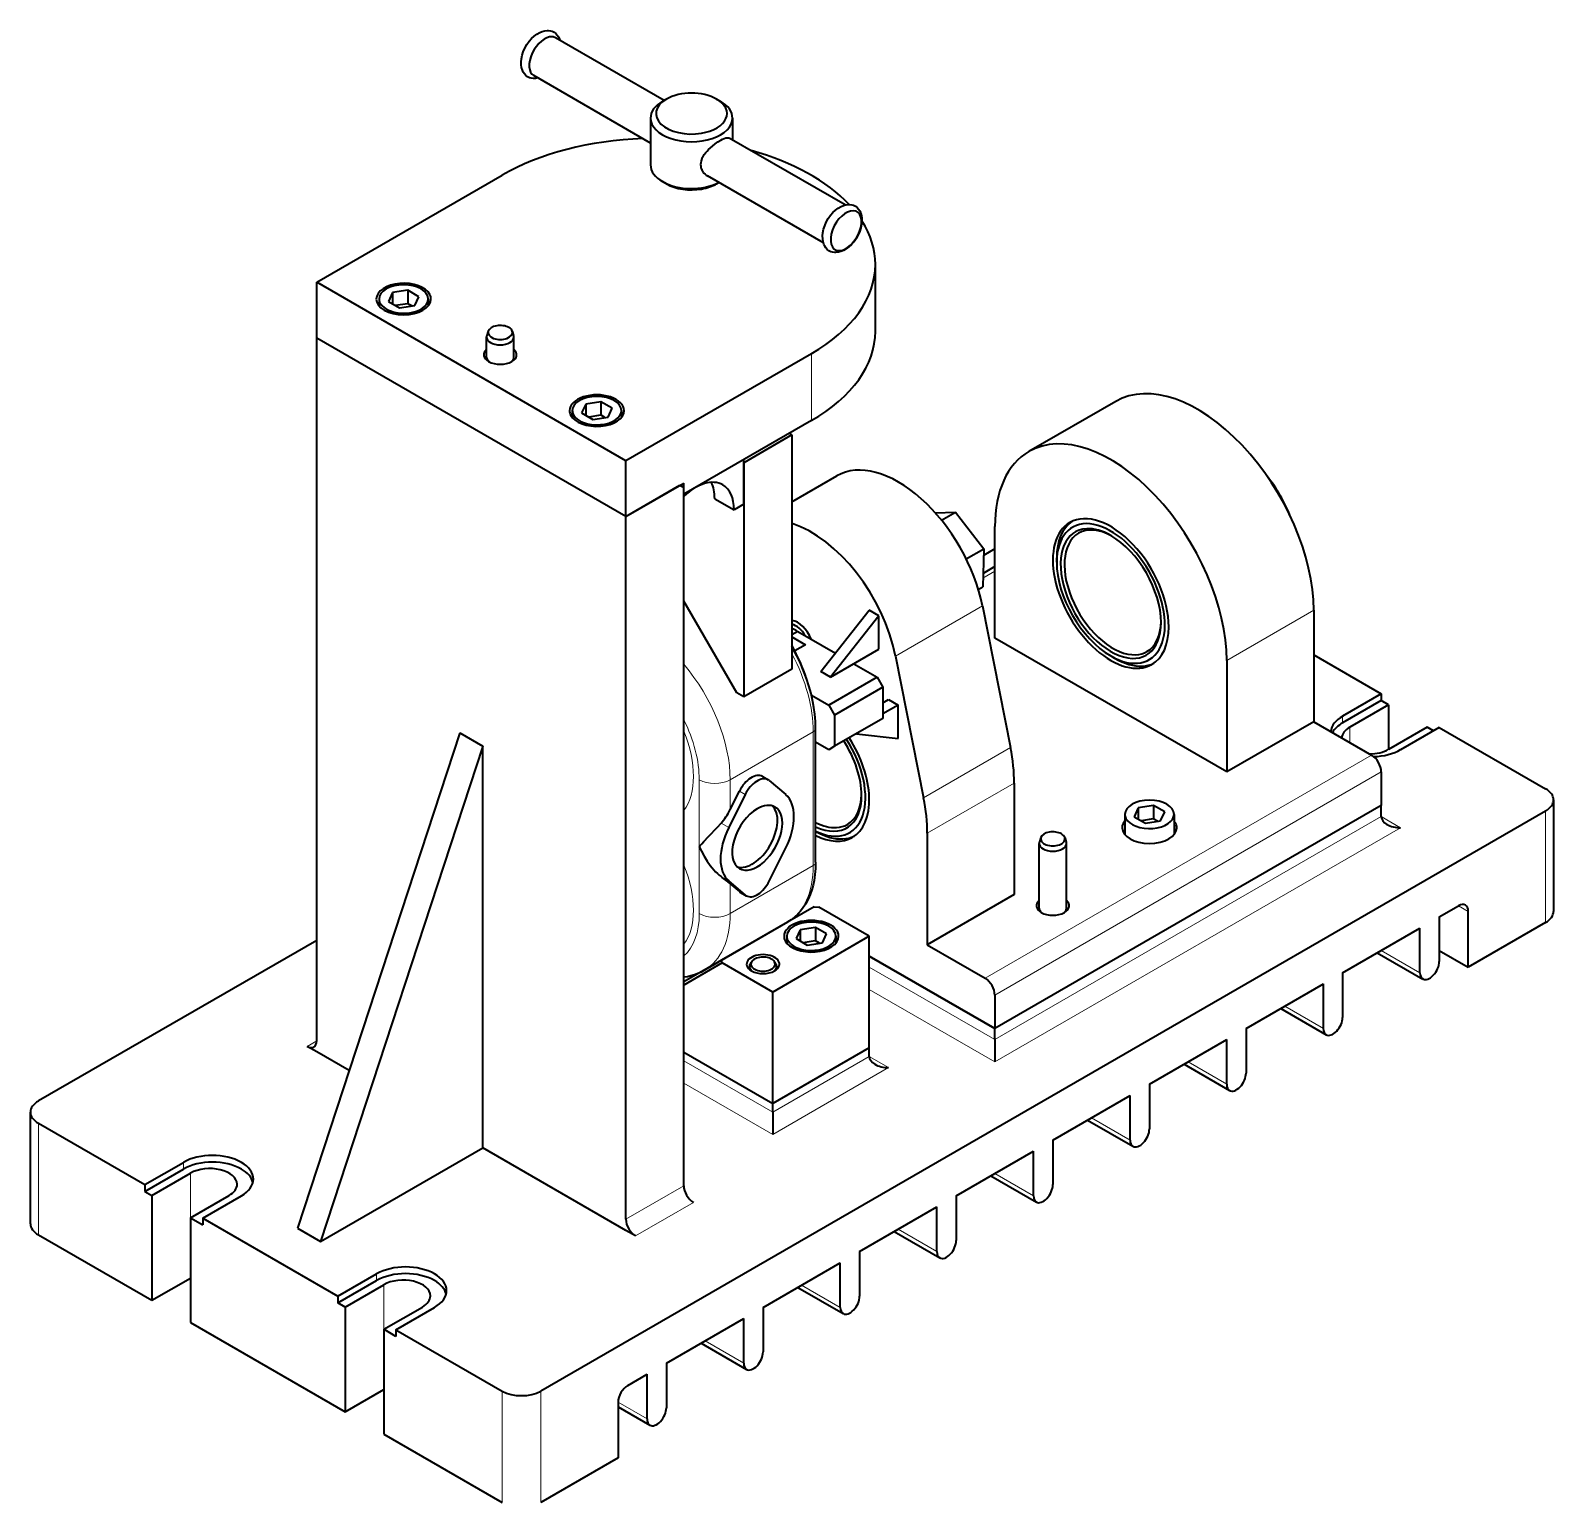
# Model space of a CAD drawing. Extents: x -262 to 2237, y -310 to 1259.
# Drawn here: x 1002 to 1559, y 688 to 1227 of the extents above; entities that cross this region are included whole.
import ezdxf

# ---------------------------------------------------------------- set-up
doc = ezdxf.new("R2010")
doc.units = 0

msp = doc.modelspace()

# ---------------------------------------------------------------- linework, layer by layer
at = {"color": 7, "lineweight": 35}
for p, q in [((1233.82, 1201.09), (1194.11, 1224.02)), ((1228.85, 1185.49), (1186.11, 1210.16)), ((1300.1, 1162.82), (1257.68, 1187.32)), ((1106.68, 1134.51), (1174.56, 1173.7)), ((1292.1, 1148.97), (1249.68, 1173.46)), ((1311.13, 1116.54), (1311.13, 1141.04)), ((1219.81, 1069.19), (1106.68, 1134.51)), ((1106.68, 1114.1), (1106.68, 1134.51)), ((1106.68, 856.9), (1106.68, 1114.1)), ((1219.81, 1048.78), (1106.68, 1114.1)), ((1219.81, 1048.78), (1106.68, 1114.1)), ((1287.7, 1108.38), (1219.81, 1069.19)), ((1399.12, 1090.94), (1367.3, 1072.57)), ((1287.7, 1083.89), (1241.03, 1056.94)), ((1280.62, 1078.69), (1262.95, 1068.49)), ((1280.62, 1078.69), (1280.62, 992.96)), ((1219.81, 1048.78), (1219.81, 1069.19)), ((1262.95, 1068.49), (1262.95, 982.76)), ((1219.81, 1048.78), (1241.03, 1061.02)), ((1219.81, 1048.78), (1239.61, 1060.21)), ((1241.03, 803.83), (1241.03, 1059.39)), ((1219.81, 791.58), (1219.81, 1048.78)), ((1354.87, 1004.28), (1354.87, 1045.1)), ((1260.41, 984.22), (1241.03, 1017.79)), ((1291.23, 992.03), (1308.91, 1014.48)), ((1350.32, 1016.09), (1360.59, 964.23)), ((1471.54, 1014.48), (1471.54, 973.66)), ((1312.44, 1012.44), (1294.77, 989.99)), ((1439.72, 955.29), (1354.87, 1004.28)), ((1294.77, 989.99), (1312.44, 1000.2)), ((1471.54, 998.15), (1496.29, 983.87)), ((1280.62, 992.96), (1262.95, 982.76)), ((1318.5, 997.72), (1328.77, 945.86)), ((1439.72, 996.11), (1439.72, 955.29)), ((1311.74, 989.99), (1294.06, 979.78)), ((1313.86, 986.32), (1296.18, 976.11)), ((1289.28, 922.22), (1289.28, 971.21)), ((1313.86, 974.88), (1296.18, 964.68)), ((1471.54, 973.66), (1439.72, 955.29)), ((1471.54, 973.66), (1492.76, 961.41)), ((1517.51, 971.62), (1556.4, 949.16)), ((1159, 969.58), (1099.6, 788.31)), ((1167.49, 964.68), (1108.09, 783.42)), ((1167.49, 817.71), (1167.49, 964.68)), ((1361.94, 951.21), (1361.94, 910.38)), ((1496.29, 943.04), (1354.87, 861.39)), ((1496.29, 943.04), (1354.87, 861.39)), ((1559.32, 945.08), (1559.32, 904.26)), ((1556.4, 941), (1188.7, 728.71)), ((1330.12, 932.83), (1330.12, 892.01)), ((1371.08, 905.48), (1371.08, 929.16)), ((1381.08, 905.48), (1381.08, 929.16)), ((1361.94, 910.38), (1330.12, 892.01)), ((1288.76, 905.98), (1254.81, 886.38)), ((1308.91, 895.16), (1290.46, 905.81)), ((1528.11, 883.85), (1528.11, 904.26)), ((1248.68, 882.84), (1279.08, 900.4)), ((1482.15, 881.8), (1510.43, 898.13)), ((1556.4, 900.17), (1528.11, 883.85)), ((1106.68, 893.64), (1004.85, 834.86)), ((1308.91, 895.16), (1273.55, 874.75)), ((1308.91, 854.34), (1308.91, 895.16)), ((1330.12, 892.01), (1351.33, 879.76)), ((1308.91, 887.93), (1354.87, 861.39)), ((1354.87, 861.39), (1308.91, 887.93)), ((1273.55, 874.75), (1255.11, 885.4)), ((1446.79, 861.39), (1475.08, 877.72)), ((1273.55, 833.92), (1273.55, 874.75)), ((1308.91, 854.34), (1273.55, 833.92)), ((1308.91, 854.34), (1273.55, 833.92)), ((1411.44, 840.98), (1439.72, 857.31)), ((1241.03, 852.7), (1273.55, 833.92)), ((1241.03, 852.7), (1273.55, 833.92)), ((1376.08, 820.57), (1404.37, 836.9)), ((1001.92, 789.95), (1001.92, 830.77)), ((1004.85, 826.69), (1043.74, 804.24)), ((1108.09, 783.42), (1167.49, 817.71)), ((1219.81, 787.5), (1167.49, 817.71)), ((1340.73, 800.15), (1369.01, 816.48)), ((1046.36, 800.28), (1046.36, 761.9)), ((1060.5, 792.11), (1060.5, 753.74)), ((1064.96, 791.99), (1114.45, 763.41)), ((1305.37, 779.74), (1333.66, 796.07)), ((1004.85, 785.87), (1046.36, 761.9)), ((1270.02, 759.33), (1298.3, 775.66)), ((1117.07, 759.45), (1117.07, 721.08)), ((1060.5, 753.74), (1117.07, 721.08)), ((1234.66, 738.92), (1262.95, 755.25)), ((1131.21, 751.29), (1131.21, 712.91)), ((1135.67, 751.16), (1174.56, 728.71)), ((1216.98, 724.63), (1216.98, 704.22)), ((1131.21, 712.91), (1174.56, 687.89)), ((1216.98, 704.22), (1188.7, 687.89))]:
    msp.add_line(p, q, dxfattribs=at)
at = {"color": 7, "lineweight": 35, "ltscale": 0.040814}
for p, q in [((1234.66, 1201.58), (1233.25, 1200.76)), ((1253.04, 1201.58), (1254.46, 1200.76)), ((1397.29, 997.75), (1398.71, 996.93))]:
    msp.add_line(p, q, dxfattribs=at)
at = {"color": 7, "lineweight": 35, "ltscale": 0.428662}
msp.add_line((1228.85, 1194.64), (1228.85, 1177.49), dxfattribs=at)
at = {"color": 7, "lineweight": 35, "ltscale": 0.19989}
msp.add_line((1258.85, 1194.64), (1258.85, 1186.64), dxfattribs=at)
at = {"color": 7, "lineweight": 35, "ltscale": 0.040816}
msp.add_line((1234.66, 1170.55), (1233.25, 1171.36), dxfattribs=at)
at = {"color": 7, "lineweight": 35, "ltscale": 0.024269}
msp.add_line((1253.05, 1170.55), (1253.89, 1171.03), dxfattribs=at)
at = {"color": 7, "lineweight": 35, "ltscale": 0.141078}
for p, q in [((1139.99, 1131.61), (1134.41, 1130.74)), ((1137, 1125.17), (1142.58, 1126.03)), ((1210.7, 1090.78), (1205.12, 1089.92)), ((1207.71, 1084.34), (1213.29, 1085.2)), ((1412.93, 942.99), (1407.36, 942.13)), ((1409.94, 936.56), (1415.52, 937.42)), ((1289.19, 898.38), (1283.61, 897.52)), ((1286.2, 891.94), (1291.78, 892.8))]:
    msp.add_line(p, q, dxfattribs=at)
at = {"color": 7, "lineweight": 35, "ltscale": 0.117851}
for p, q in [((1144.07, 1129.25), (1139.99, 1131.61)), ((1132.92, 1127.52), (1137, 1125.17))]:
    msp.add_line(p, q, dxfattribs=at)
at = {"color": 7, "lineweight": 35, "ltscale": 0.122473}
for p, q in [((1139.99, 1131.61), (1139.99, 1126.71)), ((1210.7, 1090.78), (1210.7, 1085.88))]:
    msp.add_line(p, q, dxfattribs=at)
at = {"color": 7, "lineweight": 35, "ltscale": 0.062918}
for p, q in [((1129.5, 1128.39), (1129.5, 1125.87)), ((1200.21, 1087.56), (1200.21, 1085.04)), ((1278.7, 895.16), (1278.7, 892.65))]:
    msp.add_line(p, q, dxfattribs=at)
at = {"color": 7, "lineweight": 35, "ltscale": 0.088742}
for p, q in [((1134.41, 1130.74), (1132.92, 1127.52)), ((1142.58, 1126.03), (1144.07, 1129.25)), ((1291.78, 892.8), (1293.27, 896.02))]:
    msp.add_line(p, q, dxfattribs=at)
at = {"color": 7, "lineweight": 35, "ltscale": 0.102063}
for p, q in [((1134.41, 1130.74), (1134.41, 1126.66)), ((1205.12, 1089.92), (1205.12, 1085.84)), ((1241.03, 1056.94), (1241.03, 1061.02)), ((1407.36, 942.13), (1407.36, 938.05))]:
    msp.add_line(p, q, dxfattribs=at)
at = {"color": 7, "lineweight": 35, "ltscale": 0.109706}
for p, q in [((1139.87, 1126.69), (1135.53, 1126.02)), ((1210.58, 1085.86), (1206.24, 1085.19)), ((1412.81, 938.08), (1408.47, 937.41)), ((1289.06, 893.46), (1284.73, 892.79))]:
    msp.add_line(p, q, dxfattribs=at)
at = {"color": 7, "lineweight": 35, "ltscale": 0.003156}
for p, q in [((1139.99, 1126.71), (1139.87, 1126.69)), ((1210.7, 1085.88), (1210.58, 1085.86)), ((1412.93, 938.1), (1412.81, 938.08)), ((1289.19, 893.48), (1289.06, 893.46))]:
    msp.add_line(p, q, dxfattribs=at)
at = {"color": 7, "lineweight": 35, "ltscale": 0.002639}
for p, q in [((1140.08, 1126.65), (1139.99, 1126.71)), ((1210.79, 1085.83), (1210.7, 1085.88)), ((1413.02, 938.04), (1412.93, 938.1))]:
    msp.add_line(p, q, dxfattribs=at)
at = {"color": 7, "lineweight": 35, "ltscale": 0.03988}
for p, q in [((1141.46, 1125.86), (1140.08, 1126.65)), ((1212.17, 1085.03), (1210.79, 1085.83)), ((1414.41, 937.25), (1413.02, 938.04)), ((1290.66, 892.63), (1289.28, 893.43))]:
    msp.add_line(p, q, dxfattribs=at)
at = {"color": 7, "lineweight": 35, "ltscale": 0.062912}
for p, q in [((1147.5, 1128.39), (1147.5, 1125.87)), ((1218.21, 1087.56), (1218.21, 1085.04))]:
    msp.add_line(p, q, dxfattribs=at)
at = {"color": 7, "lineweight": 35, "ltscale": 0.041498}
for p, q in [((1169.47, 1116.63), (1168.94, 1115.05)), ((1178.23, 1116.63), (1178.76, 1115.05)), ((1274.4, 885.44), (1274.93, 883.87))]:
    msp.add_line(p, q, dxfattribs=at)
at = {"color": 7, "lineweight": 35, "ltscale": 0.183713}
for p, q in [((1168.85, 1107.16), (1168.85, 1114.51)), ((1178.85, 1107.16), (1178.85, 1114.51))]:
    msp.add_line(p, q, dxfattribs=at)
at = {"color": 7, "lineweight": 13}
for p, q in [((1287.7, 1083.89), (1287.7, 1108.38)), ((1350.32, 1016.09), (1318.5, 997.72)), ((1471.54, 1014.48), (1439.72, 996.11)), ((1258, 952.43), (1288.4, 969.99)), ((1288.4, 969.99), (1288.4, 921)), ((1360.59, 964.23), (1328.77, 945.86)), ((1492.76, 961.41), (1351.33, 879.76)), ((1496.29, 955.29), (1354.87, 873.64)), ((1246.68, 952.43), (1246.68, 927.94)), ((1361.94, 951.21), (1330.12, 932.83)), ((1496.29, 938.96), (1354.87, 857.31)), ((1556.4, 941), (1556.4, 900.17)), ((1503.36, 934.88), (1354.87, 849.14)), ((1246.68, 927.94), (1246.68, 903.44)), ((1258, 903.44), (1288.4, 921)), ((1308.91, 883.85), (1354.87, 857.31)), ((1308.91, 875.68), (1354.87, 849.14)), ((1241.03, 849.55), (1273.55, 830.77)), ((1308.91, 851.19), (1273.55, 830.77)), ((1315.98, 847.1), (1273.55, 822.61)), ((1241.03, 841.39), (1273.55, 822.61)), ((1004.85, 785.87), (1004.85, 826.69)), ((1219.81, 791.58), (1241.03, 803.83)), ((1223.35, 785.46), (1244.56, 797.7)), ((1174.56, 687.89), (1174.56, 728.71)), ((1188.7, 687.89), (1188.7, 728.71))]:
    msp.add_line(p, q, dxfattribs=at)
at = {"color": 7, "lineweight": 35, "ltscale": 0.088739}
for p, q in [((1205.12, 1089.92), (1203.63, 1086.7)), ((1213.29, 1085.2), (1214.78, 1088.42)), ((1415.52, 937.42), (1417.02, 940.64)), ((1283.61, 897.52), (1282.12, 894.3))]:
    msp.add_line(p, q, dxfattribs=at)
at = {"color": 7, "lineweight": 35, "ltscale": 0.117852}
for p, q in [((1214.78, 1088.42), (1210.7, 1090.78)), ((1203.63, 1086.7), (1207.71, 1084.34)), ((1417.02, 940.64), (1412.93, 942.99)), ((1405.86, 938.91), (1409.94, 936.56)), ((1293.27, 896.02), (1289.19, 898.38))]:
    msp.add_line(p, q, dxfattribs=at)
at = {"color": 7, "lineweight": 35, "ltscale": 0.027765}
msp.add_line((1280.62, 1078.69), (1279.66, 1079.25), dxfattribs=at)
at = {"color": 7, "lineweight": 35, "ltscale": 0.408246}
msp.add_line((1262.95, 1053.27), (1262.95, 1069.6), dxfattribs=at)
at = {"color": 7, "lineweight": 35, "ltscale": 0.040823}
msp.add_line((1239.61, 1060.21), (1241.03, 1059.39), dxfattribs=at)
at = {"color": 7, "lineweight": 35, "ltscale": 0.473139}
msp.add_line((1280.62, 1054.2), (1297.01, 1063.66), dxfattribs=at)
at = {"color": 7, "lineweight": 35, "ltscale": 0.204124}
for p, q in [((1252.34, 1055.31), (1259.41, 1051.23)), ((1517.51, 902.22), (1524.58, 906.3)), ((1354.87, 857.31), (1354.87, 849.14)), ((1273.55, 830.77), (1273.55, 822.61)), ((1220.52, 730.75), (1227.59, 734.83))]:
    msp.add_line(p, q, dxfattribs=at)
at = {"color": 7, "lineweight": 35, "ltscale": 0.102062}
for p, q in [((1262.95, 1053.27), (1259.41, 1051.23)), ((1312.44, 1012.44), (1308.91, 1014.48)), ((1294.77, 989.99), (1291.23, 992.03)), ((1223.35, 785.46), (1219.81, 787.5))]:
    msp.add_line(p, q, dxfattribs=at)
at = {"color": 7, "lineweight": 35, "ltscale": 0.184647}
msp.add_line((1333.04, 1050.14), (1340.42, 1050.43), dxfattribs=at)
at = {"color": 7, "lineweight": 35, "ltscale": 0.147787}
msp.add_line((1335.3, 1047.48), (1340.42, 1050.43), dxfattribs=at)
at = {"color": 7, "lineweight": 35, "ltscale": 0.4255}
msp.add_line((1340.42, 1050.43), (1350.82, 1036.96), dxfattribs=at)
at = {"color": 7, "lineweight": 35, "ltscale": 0.185747}
msp.add_line((1344.39, 1033.25), (1350.82, 1036.96), dxfattribs=at)
at = {"color": 7, "lineweight": 35, "ltscale": 0.347734}
msp.add_line((1350.82, 1036.96), (1350.42, 1023.06), dxfattribs=at)
at = {"color": 7, "lineweight": 35, "ltscale": 0.11886}
msp.add_line((1354.87, 1036.94), (1350.75, 1034.56), dxfattribs=at)
at = {"color": 7, "lineweight": 35, "ltscale": 0.040817}
msp.add_line((1377.5, 1032.03), (1377.5, 1033.67), dxfattribs=at)
at = {"color": 7, "lineweight": 13, "ltscale": 0.125756}
msp.add_line((1354.87, 1028.77), (1350.51, 1026.26), dxfattribs=at)
at = {"color": 7, "lineweight": 35, "ltscale": 0.124325}
msp.add_line((1354.87, 1030.46), (1350.56, 1027.98), dxfattribs=at)
at = {"color": 7, "lineweight": 35, "ltscale": 0.046581}
msp.add_line((1348.81, 1022.13), (1350.42, 1023.06), dxfattribs=at)
at = {"color": 7, "lineweight": 35, "ltscale": 0.306186}
for p, q in [((1312.44, 1000.2), (1312.44, 1012.44)), ((1496.29, 955.29), (1496.29, 943.04)), ((1354.87, 873.64), (1354.87, 861.39))]:
    msp.add_line(p, q, dxfattribs=at)
at = {"color": 7, "lineweight": 35, "ltscale": 0.061238}
msp.add_line((1282.75, 1006.73), (1280.62, 1005.5), dxfattribs=at)
at = {"color": 7, "lineweight": 35, "ltscale": 0.142889}
msp.add_line((1280.62, 1004.69), (1285.57, 1001.83), dxfattribs=at)
at = {"color": 7, "lineweight": 35, "ltscale": 0.398042}
msp.add_line((1282.75, 1006.73), (1296.53, 998.77), dxfattribs=at)
at = {"color": 7, "lineweight": 35, "ltscale": 0.112176}
msp.add_line((1285.57, 1001.83), (1281.69, 999.59), dxfattribs=at)
at = {"color": 7, "lineweight": 35, "ltscale": 0.244951}
msp.add_line((1303.25, 994.89), (1311.74, 989.99), dxfattribs=at)
at = {"color": 7, "lineweight": 35, "ltscale": 0.106065}
msp.add_line((1311.74, 989.99), (1313.86, 986.32), dxfattribs=at)
at = {"color": 7, "lineweight": 35, "ltscale": 0.073194}
msp.add_line((1262.95, 982.76), (1260.41, 984.22), dxfattribs=at)
at = {"color": 7, "lineweight": 35, "ltscale": 0.182956}
msp.add_line((1287.72, 983.44), (1294.06, 979.78), dxfattribs=at)
at = {"color": 7, "lineweight": 35, "ltscale": 0.285773}
msp.add_line((1313.86, 986.32), (1313.86, 974.88), dxfattribs=at)
at = {"color": 7, "lineweight": 35, "ltscale": 0.061237}
for p, q in [((1313.86, 980.6), (1315.98, 981.82)), ((1496.29, 983.87), (1496.29, 981.42)), ((1296.18, 964.68), (1294.06, 963.45)), ((1269.77, 953.64), (1271.9, 952.42)), ((1261.78, 911.21), (1263.9, 909.98)), ((1043.74, 804.24), (1043.74, 801.79)), ((1064.96, 791.99), (1064.96, 789.54)), ((1114.45, 763.41), (1114.45, 760.96)), ((1135.67, 751.16), (1135.67, 748.71))]:
    msp.add_line(p, q, dxfattribs=at)
at = {"color": 7, "lineweight": 35, "ltscale": 0.102064}
msp.add_line((1315.98, 981.82), (1319.52, 979.78), dxfattribs=at)
at = {"color": 7, "lineweight": 35, "ltscale": 0.408247}
for p, q in [((1496.29, 983.87), (1482.15, 975.7)), ((1496.29, 981.42), (1482.15, 973.25)), ((1498.91, 979.9), (1484.77, 971.74)), ((1513.05, 971.74), (1498.91, 963.57)), ((1482.15, 881.8), (1482.15, 865.47)), ((1411.44, 840.98), (1411.44, 824.65)), ((1043.74, 804.24), (1057.89, 812.4)), ((1043.74, 801.79), (1057.89, 809.95)), ((1060.5, 792.11), (1074.65, 800.28)), ((1064.96, 791.99), (1079.1, 800.15)), ((1340.73, 800.15), (1340.73, 783.82)), ((1114.45, 763.41), (1128.6, 771.58)), ((1114.45, 760.96), (1128.6, 769.13)), ((1117.07, 759.45), (1131.21, 767.62)), ((1135.67, 751.16), (1149.81, 759.33)), ((1270.02, 759.33), (1270.02, 743)), ((1117.07, 721.08), (1131.21, 729.24))]:
    msp.add_line(p, q, dxfattribs=at)
at = {"color": 7, "lineweight": 35, "ltscale": 0.075573}
for p, q in [((1498.91, 979.9), (1496.29, 981.42)), ((1043.74, 801.79), (1046.36, 800.28)), ((1117.07, 759.45), (1114.45, 760.96))]:
    msp.add_line(p, q, dxfattribs=at)
at = {"color": 7, "lineweight": 35, "ltscale": 0.106067}
msp.add_line((1294.06, 979.78), (1296.18, 976.11), dxfattribs=at)
at = {"color": 7, "lineweight": 35, "ltscale": 0.285774}
msp.add_line((1296.18, 976.11), (1296.18, 964.68), dxfattribs=at)
at = {"color": 7, "lineweight": 35, "ltscale": 0.163302}
msp.add_line((1319.52, 979.78), (1313.86, 976.52), dxfattribs=at)
at = {"color": 7, "lineweight": 35, "ltscale": 0.306187}
msp.add_line((1319.52, 967.54), (1319.52, 979.78), dxfattribs=at)
at = {"color": 7, "lineweight": 13, "ltscale": 0.061237}
for p, q in [((1482.15, 975.7), (1482.15, 973.25)), ((1261.38, 948.28), (1263.5, 947.06)), ((1261.38, 911.49), (1263.5, 910.27)), ((1057.89, 812.4), (1057.89, 809.95)), ((1128.6, 771.58), (1128.6, 769.13))]:
    msp.add_line(p, q, dxfattribs=at)
at = {"color": 7, "lineweight": 35, "ltscale": 0.408249}
for p, q in [((1498.91, 979.9), (1498.91, 963.57)), ((1510.43, 881.8), (1510.43, 898.13)), ((1517.51, 902.22), (1517.51, 885.89)), ((1475.08, 861.39), (1475.08, 877.72)), ((1446.79, 861.39), (1446.79, 845.06)), ((1439.72, 840.98), (1439.72, 857.31)), ((1404.37, 820.57), (1404.37, 836.9)), ((1376.08, 820.57), (1376.08, 804.24)), ((1369.01, 800.15), (1369.01, 816.48)), ((1333.66, 779.74), (1333.66, 796.07)), ((1298.3, 759.33), (1298.3, 775.66)), ((1305.37, 779.74), (1305.37, 763.41)), ((1131.21, 751.29), (1145.36, 759.45)), ((1262.95, 738.92), (1262.95, 755.25)), ((1234.66, 738.92), (1234.66, 722.59)), ((1227.59, 718.5), (1227.59, 734.83))]:
    msp.add_line(p, q, dxfattribs=at)
at = {"color": 7, "lineweight": 13, "ltscale": 0.142888}
msp.add_line((1484.77, 971.74), (1484.77, 966.02), dxfattribs=at)
at = {"color": 7, "lineweight": 35, "ltscale": 0.40825}
for p, q in [((1517.51, 971.62), (1503.36, 963.45)), ((1046.36, 800.28), (1060.5, 808.44)), ((1046.36, 761.9), (1060.5, 770.07))]:
    msp.add_line(p, q, dxfattribs=at)
at = {"color": 7, "lineweight": 35, "ltscale": 0.067315}
msp.add_line((1515.38, 970.39), (1513.05, 971.74), dxfattribs=at)
at = {"color": 7, "lineweight": 35, "ltscale": 0.244948}
for p, q in [((1159, 969.58), (1167.49, 964.68)), ((1099.6, 788.31), (1108.09, 783.42))]:
    msp.add_line(p, q, dxfattribs=at)
at = {"color": 7, "lineweight": 35, "ltscale": 0.137942}
msp.add_line((1294.06, 963.45), (1289.28, 966.21), dxfattribs=at)
at = {"color": 7, "lineweight": 35, "ltscale": 0.385562}
msp.add_line((1304.19, 969.3), (1319.52, 967.54), dxfattribs=at)
at = {"color": 7, "lineweight": 13, "ltscale": 0.273187}
for p, q in [((1258, 952.43), (1258, 941.5)), ((1258, 914.37), (1258, 903.44))]:
    msp.add_line(p, q, dxfattribs=at)
at = {"color": 7, "lineweight": 35, "ltscale": 0.189328}
msp.add_line((1258, 941.5), (1261.38, 948.28), dxfattribs=at)
at = {"color": 7, "lineweight": 35, "ltscale": 0.198629}
msp.add_line((1272.3, 952.14), (1278.35, 946.99), dxfattribs=at)
at = {"color": 7, "lineweight": 35, "ltscale": 0.339004}
msp.add_line((1263.5, 947.06), (1257.45, 934.92), dxfattribs=at)
at = {"color": 7, "lineweight": 35, "ltscale": 0.088741}
msp.add_line((1407.36, 942.13), (1405.86, 938.91), dxfattribs=at)
at = {"color": 7, "lineweight": 35, "ltscale": 0.122475}
for p, q in [((1412.93, 942.99), (1412.93, 938.1)), ((1289.19, 898.38), (1289.19, 893.48))]:
    msp.add_line(p, q, dxfattribs=at)
at = {"color": 7, "lineweight": 35, "ltscale": 0.102061}
for p, q in [((1496.29, 938.96), (1496.29, 943.04)), ((1283.61, 897.52), (1283.61, 893.44)), ((1354.87, 857.31), (1354.87, 861.39)), ((1106.68, 852.82), (1103.14, 854.86))]:
    msp.add_line(p, q, dxfattribs=at)
at = {"color": 7, "lineweight": 13, "ltscale": 0.080587}
for p, q in [((1254.66, 936.53), (1257.45, 934.92)), ((1254.66, 917.03), (1257.45, 915.42))]:
    msp.add_line(p, q, dxfattribs=at)
at = {"color": 7, "lineweight": 35, "ltscale": 0.185394}
msp.add_line((1402.44, 939.78), (1402.44, 932.36), dxfattribs=at)
at = {"color": 7, "lineweight": 35, "ltscale": 0.185387}
msp.add_line((1420.44, 939.77), (1420.44, 932.36), dxfattribs=at)
at = {"color": 7, "lineweight": 13, "ltscale": 0.204124}
for p, q in [((1496.29, 938.96), (1503.36, 934.88)), ((1308.91, 851.19), (1315.98, 847.1))]:
    msp.add_line(p, q, dxfattribs=at)
at = {"color": 7, "lineweight": 35, "ltscale": 0.041501}
for p, q in [((1371.7, 931.28), (1371.17, 929.71)), ((1380.47, 931.28), (1380.99, 929.71))]:
    msp.add_line(p, q, dxfattribs=at)
at = {"color": 7, "lineweight": 35, "ltscale": 0.339003}
msp.add_line((1272.3, 915.35), (1278.35, 927.48), dxfattribs=at)
at = {"color": 7, "lineweight": 35, "ltscale": 0.198628}
msp.add_line((1263.5, 910.27), (1257.45, 915.42), dxfattribs=at)
at = {"color": 7, "lineweight": 35, "ltscale": 0.11093}
msp.add_line((1258, 914.37), (1261.38, 911.49), dxfattribs=at)
at = {"color": 7, "lineweight": 35, "ltscale": 0.0167}
msp.add_line((1282.62, 903.11), (1283.2, 902.77), dxfattribs=at)
msp.add_line((1282.62, 903.11), (1283.2, 902.77), dxfattribs=at)
at = {"color": 7, "lineweight": 35, "ltscale": 0.042885}
msp.add_line((1288.76, 905.98), (1290.46, 905.81), dxfattribs=at)
at = {"color": 7, "lineweight": 13, "ltscale": 0.102062}
for p, q in [((1524.58, 906.3), (1528.11, 904.26)), ((1106.68, 856.9), (1103.14, 854.86))]:
    msp.add_line(p, q, dxfattribs=at)
at = {"color": 7, "lineweight": 13, "ltscale": 0.000376633}
msp.add_line((1279.65, 900.74), (1279.66, 900.73), dxfattribs=at)
at = {"color": 7, "lineweight": 35, "ltscale": 0.11785}
msp.add_line((1282.12, 894.3), (1286.2, 891.94), dxfattribs=at)
at = {"color": 7, "lineweight": 35, "ltscale": 0.002636}
msp.add_line((1289.28, 893.43), (1289.19, 893.48), dxfattribs=at)
at = {"color": 7, "lineweight": 35, "ltscale": 0.06291}
msp.add_line((1296.7, 895.16), (1296.7, 892.65), dxfattribs=at)
at = {"color": 7, "lineweight": 35, "ltscale": 0.398045}
msp.add_line((1254.81, 886.38), (1241.03, 878.42), dxfattribs=at)
at = {"color": 7, "lineweight": 35, "ltscale": 0.025705}
msp.add_line((1255.11, 885.4), (1254.81, 886.38), dxfattribs=at)
at = {"color": 7, "lineweight": 35, "ltscale": 0.480416}
for p, q in [((1494.83, 889.12), (1511.47, 879.51)), ((1424.12, 848.3), (1440.76, 838.69)), ((1388.76, 827.89), (1405.4, 818.28)), ((1353.41, 807.47), (1370.05, 797.87)), ((1318.05, 787.06), (1334.69, 777.45)), ((1282.7, 766.65), (1299.34, 757.04)), ((1247.34, 746.24), (1263.98, 736.63))]:
    msp.add_line(p, q, dxfattribs=at)
at = {"color": 7, "lineweight": 13, "ltscale": 0.408247}
for p, q in [((1496.29, 889.97), (1510.43, 881.8)), ((1390.23, 828.73), (1404.37, 820.57)), ((1319.52, 787.91), (1333.66, 779.74)), ((1284.16, 767.49), (1298.3, 759.33)), ((1248.8, 747.08), (1262.95, 738.92))]:
    msp.add_line(p, q, dxfattribs=at)
at = {"color": 7, "lineweight": 35, "ltscale": 0.306188}
msp.add_line((1517.5, 889.97), (1528.11, 883.85), dxfattribs=at)
at = {"color": 7, "lineweight": 35, "ltscale": 0.406499}
msp.add_line((1255.11, 885.4), (1241.03, 877.27), dxfattribs=at)
at = {"color": 7, "lineweight": 35, "ltscale": 0.041499}
msp.add_line((1265.63, 885.44), (1265.11, 883.87), dxfattribs=at)
at = {"color": 7, "lineweight": 13, "ltscale": 0.40825}
for p, q in [((1460.94, 869.56), (1475.08, 861.39)), ((1425.58, 849.14), (1439.72, 840.98)), ((1354.87, 808.32), (1369.01, 800.15))]:
    msp.add_line(p, q, dxfattribs=at)
at = {"color": 7, "lineweight": 35, "ltscale": 0.480419}
msp.add_line((1459.47, 868.71), (1476.11, 859.1), dxfattribs=at)
at = {"color": 7, "lineweight": 35, "ltscale": 0.078799}
for p, q in [((1308.91, 851.19), (1308.91, 854.34)), ((1273.55, 830.77), (1273.55, 833.92))]:
    msp.add_line(p, q, dxfattribs=at)
at = {"color": 7, "lineweight": 35, "ltscale": 0.341445}
msp.add_line((1118.5, 845.99), (1106.68, 852.82), dxfattribs=at)
at = {"color": 7, "lineweight": 13, "ltscale": 0.408249}
for p, q in [((1060.5, 808.44), (1060.5, 792.11)), ((1131.21, 767.62), (1131.21, 751.29))]:
    msp.add_line(p, q, dxfattribs=at)
at = {"color": 7, "lineweight": 35, "ltscale": 0.128551}
msp.add_line((1060.5, 792.11), (1064.96, 789.54), dxfattribs=at)
at = {"color": 7, "lineweight": 35, "ltscale": 0.128554}
msp.add_line((1135.67, 748.71), (1131.21, 751.29), dxfattribs=at)
at = {"color": 7, "lineweight": 13, "ltscale": 0.306185}
msp.add_line((1216.98, 724.63), (1227.59, 718.5), dxfattribs=at)
at = {"color": 7, "lineweight": 35, "ltscale": 0.336079}
msp.add_line((1216.98, 722.94), (1228.63, 716.22), dxfattribs=at)
at = {"color": 7, "lineweight": 35}
for points in [[(1185.89, 1209.12), (1185.17, 1209.21), (1184.51, 1209.41), (1183.84, 1209.74), (1183.24, 1210.2), (1182.71, 1210.78), (1182.3, 1211.42), (1181.94, 1212.19), (1181.68, 1213.11), (1181.54, 1214.13), (1181.52, 1215.16), (1181.62, 1216.34), (1181.89, 1217.65), (1182.29, 1218.92), (1182.87, 1220.26), (1183.59, 1221.53), (1184.43, 1222.73), (1185.31, 1223.73), (1186.29, 1224.64), (1187.25, 1225.35), (1188.28, 1225.94), (1189.2, 1226.33), (1190.11, 1226.58), (1191.01, 1226.69), (1191.51, 1226.69)], [(1191.51, 1226.69), (1192.24, 1226.6), (1192.91, 1226.4), (1193.59, 1226.05), (1194.19, 1225.58), (1194.73, 1224.99), (1195.13, 1224.35), (1195.49, 1223.52), (1195.6, 1223.16)], [(1187.6, 1209.3), (1186.78, 1209.15), (1185.89, 1209.12)], [(1248.08, 1180.61), (1248.53, 1181.31), (1249.04, 1181.98), (1249.54, 1182.56), (1250.08, 1183.11), (1250.78, 1183.78), (1251.51, 1184.4), (1252.52, 1185.19), (1253.54, 1185.9), (1254.54, 1186.51), (1255.21, 1186.87), (1255.83, 1187.16), (1256.35, 1187.34), (1256.82, 1187.44)], [(1256.82, 1187.44), (1257.29, 1187.45), (1257.5, 1187.4), (1257.68, 1187.32)], [(1248.08, 1180.61), (1247.67, 1179.83), (1247.38, 1179.03), (1247.21, 1178.21), (1247.17, 1177.61), (1247.21, 1177.02), (1247.32, 1176.45), (1247.45, 1176.05), (1247.62, 1175.66), (1247.83, 1175.26), (1248.08, 1174.89)], [(1296.2, 1145.43), (1295.48, 1145.53), (1294.82, 1145.72), (1294.15, 1146.06), (1293.55, 1146.51), (1293.01, 1147.1), (1292.6, 1147.73), (1292.25, 1148.51), (1291.99, 1149.42), (1291.85, 1150.44), (1291.83, 1151.47), (1291.93, 1152.65), (1292.2, 1153.96), (1292.6, 1155.23), (1293.18, 1156.58), (1293.9, 1157.85), (1294.74, 1159.04), (1295.62, 1160.05), (1296.6, 1160.95), (1297.56, 1161.66), (1298.59, 1162.26), (1299.51, 1162.64), (1300.41, 1162.9), (1301.32, 1163.01), (1301.82, 1163.01)], [(1301.82, 1163.01), (1302.54, 1162.91), (1303.19, 1162.72), (1303.87, 1162.38), (1304.47, 1161.93), (1305, 1161.34), (1305.41, 1160.71), (1305.76, 1159.93), (1306.02, 1159.02), (1306.17, 1158), (1306.19, 1156.97), (1306.09, 1155.79), (1305.82, 1154.48), (1305.42, 1153.21), (1304.84, 1151.86), (1304.12, 1150.59), (1303.28, 1149.4), (1302.4, 1148.39), (1301.42, 1147.49), (1300.46, 1146.77), (1299.43, 1146.18), (1298.51, 1145.79), (1297.6, 1145.54), (1296.7, 1145.43), (1296.2, 1145.43)], [(1289.28, 971.21), (1289.2, 973.81), (1288.98, 976.47), (1288.65, 978.86), (1288.27, 980.96), (1287.59, 983.98), (1286.81, 986.77), (1285.9, 989.56), (1284.86, 992.34), (1283.69, 995.11), (1282.4, 997.84), (1280.99, 1000.54), (1280.62, 1001.2)], [(1246.68, 927.94), (1247.63, 929.03), (1248.39, 929.87), (1250.06, 931.66), (1253.32, 935.08), (1254.66, 936.53)], [(1246.68, 927.94), (1247.45, 926.26), (1248.44, 924.42), (1249.53, 922.66), (1250.72, 921.01), (1251.35, 920.23), (1252, 919.48), (1252.67, 918.78), (1253.36, 918.11), (1254, 917.55), (1254.66, 917.03)], [(1289.28, 922.22), (1289.22, 919.93), (1289.03, 917.7), (1288.71, 915.58), (1288.35, 913.89), (1287.88, 912.15), (1287.28, 910.43), (1286.53, 908.68), (1285.68, 907.08), (1284.75, 905.64), (1283.79, 904.38), (1282.71, 903.2), (1281.54, 902.12), (1280.35, 901.2), (1279.08, 900.4)], [(1241.03, 880.25), (1242.34, 880.47), (1243.63, 880.77), (1244.91, 881.15), (1246.16, 881.61), (1247.45, 882.19), (1248.68, 882.84)]]:
    msp.add_lwpolyline(points, dxfattribs=at)
msp.add_arc((1252.29, 1178), 5.24, 216.4519, 240.0842, dxfattribs=at)
for centre, major_axis, ratio, start_param, end_param in [((1190.11, 1217.09), (4, 6.93), 0.57735, 0.285398, 3.141564), ((1190.11, 1217.09), (4, 6.93), 0.57735, 6.283156, 6.568583), ((1243.85, 1196.27), (-13, 0), 0.57735, 3.927223, 5.497585), ((1243.85, 1194.64), (-15, 0), 0.57735, 5.497585, 6.283156), ((1243.85, 1196.27), (-13, 0), 0.57735, 5.497585, 8.13938), ((1243.85, 1196.27), (-13, 0), 0.57735, 1.856194, 3.927223), ((1243.85, 1194.64), (-15, 0), 0.57735, 3.141564, 3.927223), ((1243.85, 1194.64), (-15, 0), 0.57735, 6.283156, 9.424749), ((1231.13, 1141.04), (80, 0), 0.57735, 1.634945, 2.356194), ((1231.13, 1141.04), (80, 0), 0.57735, 0.49576, 1.124161), ((1243.85, 1177.49), (-15, 0), 0.57735, 6.283156, 7.068816), ((1243.85, 1177.49), (-15, 0), 0.57735, 0.78563, 2.301921), ((1243.85, 1175.86), (-13, 0), 0.57735, 0.78563, 1.856194), ((1243.85, 1175.86), (-13, 0), 0.57735, 1.856194, 2.355993), ((1300.42, 1153.4), (4, 6.93), 0.57735, 0.285398, 6.568583), ((1231.13, 1141.04), (80, 0), 0.57735, 6.283145, 6.636179), ((1231.13, 1141.04), (80, 0), 0.57735, 5.497787, 6.283145), ((1138.5, 1128.39), (10, 0), 0.57735, 0.285398, 3.141564), ((1138.5, 1128.39), (-9, 0), 0.57735, 3.141564, 6.283156), ((1138.5, 1128.39), (10, 0), 0.57735, 3.141564, 6.283156), ((1138.5, 1128.39), (-9, 0), 0.57735, 6.283156, 6.568583), ((1138.5, 1128.39), (-9, 0), 0.57735, 0.285398, 3.141564), ((1138.5, 1123.49), (-5.71, 0), 0.57735, 4.430993, 4.470186), ((1138.5, 1128.39), (10, 0), 0.57735, 6.283156, 6.568583), ((1173.85, 1114.51), (5, 0), 0.57735, 2.95097, 3.141593), ((1173.85, 1116.14), (4.46, 0), 0.57735, 2.95097, 6.473808), ((1173.85, 1116.14), (4.46, 0), 0.57735, 0.785398, 2.95097), ((1173.85, 1116.14), (4.46, 0), 0.57735, 0.190623, 0.785398), ((1173.85, 1114.51), (5, 0), 0.57735, 0, 0.190623), ((1231.13, 1116.55), (80, 0), 0.57735, 5.497787, 6.283145), ((1173.85, 1107.97), (6, 0), 0.57735, 2.555906, 3.927223), ((1173.85, 1114.51), (5, 0), 0.57735, 3.141593, 6.283185), ((1173.85, 1107.97), (6, 0), 0.57735, 5.497585, 6.868872), ((1173.85, 1107.16), (5, 0), 0.57735, 3.141564, 3.831197), ((1173.85, 1107.97), (6, 0), 0.57735, 3.927223, 5.497585), ((1173.85, 1107.16), (5, 0), 0.57735, 5.593843, 6.283156), ((1209.21, 1087.56), (10, 0), 0.57735, 6.283156, 9.424749), ((1209.21, 1087.56), (-9, 0), 0.57735, 3.141564, 6.283156), ((1429.12, 1038.98), (-30, 51.96), 0.57735, 3.926991, 6.283185), ((1209.21, 1087.56), (10, 0), 0.57735, 3.141564, 3.426991), ((1209.21, 1087.56), (10, 0), 0.57735, 3.426991, 6.283156), ((1209.21, 1087.56), (-9, 0), 0.57735, 6.283156, 6.568583), ((1209.21, 1087.56), (-9, 0), 0.57735, 0.285398, 3.141564), ((1209.21, 1082.66), (-5.71, 0), 0.57735, 4.430993, 4.470186), ((1397.3, 1020.61), (-30, 51.96), 0.57735, 3.926991, 6.283185), ((1397.3, 1020.61), (-30, 51.96), 0.57735, 6.283185, 7.068583), ((1319.52, 1024.69), (22.5, -38.97), 0.57735, 1.038078, 3.141633), ((1245.27, 1043.06), (-10, -17.32), 0.57735, 3.141625, 4.231683), ((1238.1, 1047.08), (-10.11, -17.38), 0.576902, 2.360138, 2.782768), ((1245.27, 1043.06), (-10, -17.32), 0.57735, 2.356194, 3.141625), ((1441.84, 1046.33), (-17.5, 30.31), 0.57735, 4.46333, 4.961502), ((1397.3, 1020.61), (-15, 25.98), 0.57735, 3.926991, 6.283225), ((1287.7, 1006.32), (22.5, -38.97), 0.57735, 1.038078, 2.580288), ((1397.3, 1020.61), (-15, 25.98), 0.57735, 0.00004, 3.141633), ((1397.3, 1020.61), (-13, 22.52), 0.57735, 5.997787, 10.210378), ((1398.71, 1021.42), (-15, 25.98), 0.57735, 0.047158, 0.7856), ((1397.3, 1020.61), (-14, 24.25), 0.57735, 2.355962, 7.068785), ((1398, 1021.02), (-12.5, 21.65), 0.57735, 6.283174, 9.13938), ((1398, 1021.02), (-12.5, 21.65), 0.57735, 5.517591, 6.283174), ((1397.3, 1020.61), (-13, 22.52), 0.57735, 5.497555, 5.997787), ((1397.3, 1020.61), (-13, 22.52), 0.57735, 3.927193, 5.497555), ((1397.3, 1020.61), (-14, 24.25), 0.57735, 0.7856, 2.355962), ((1282.75, 1003.46), (-4, 6.93), 0.57735, 4.45059, 5.882184), ((1282.04, 1003.05), (-3.5, 6.06), 0.57735, 4.722622, 5.787539), ((1398, 1021.02), (-12.5, 21.65), 0.57735, 3.141582, 3.907182), ((1282.04, 1003.05), (-2.5, 4.33), 0.57735, 5.313653, 5.909304), ((1397.3, 1020.61), (-15, 25.98), 0.57735, 3.141633, 3.926991), ((1260.83, 990.81), (-19.5, 33.77), 0.57735, 4.351441, 4.696921), ((1398, 1021.02), (-12.5, 21.65), 0.57735, 2.856194, 3.141582), ((1398.71, 1021.42), (-15, 25.98), 0.57735, 2.355962, 2.856194), ((1398.71, 1021.42), (-15, 25.98), 0.57735, 2.856194, 3.094435), ((1492.76, 969.58), (15, 0), 0.57735, 2.356194, 3.085922), ((1492.76, 967.13), (15, 0), 0.57735, 2.356194, 2.841712), ((1491.84, 967.66), (10, 0), 0.57735, 2.356194, 3.131739), ((1287.7, 957.33), (-14, 24.25), 0.57735, 2.436375, 4.788223), ((1287.7, 957.33), (-13, 22.52), 0.57735, 3.927193, 4.794069), ((1287.7, 957.33), (-15, 25.98), 0.57735, 3.141633, 4.783159), ((1319.52, 975.7), (30, -51.96), 0.57735, 0.785398, 1.038078), ((1491.84, 967.66), (10, 0), 0.57735, 4.722425, 5.497787), ((1492.76, 957.33), (-2.5, 4.33), 0.57735, 3.926991, 5.497787), ((1492.76, 969.58), (15, 0), 0.57735, 4.759144, 5.497787), ((1265.77, 946.72), (-4, -6.93), 0.57735, 3.141616, 4.818072), ((1267.9, 945.49), (-4, -6.93), 0.57735, 3.141616, 4.818072), ((1267.9, 945.49), (-4, -6.93), 0.57735, 3.03591, 3.141616), ((1549.32, 945.08), (10, 0), 0.57735, 0, 0.785398), ((1266.13, 932.22), (-6.5, -11.26), 0.57735, 0.136405, 3.005188), ((1267.9, 931.2), (-6.5, -11.26), 0.57735, 0, 3.141593), ((1267.9, 931.2), (-6.5, -11.26), 0.57735, 3.141593, 3.926991), ((1267.9, 931.2), (-9.5, -16.45), 0.57735, 1.676479, 3.03591), ((1287.7, 957.33), (-13, 22.52), 0.57735, 2.442557, 3.927193), ((1288.4, 957.74), (-12.5, 21.65), 0.57735, 3.141582, 3.907182), ((1287.7, 957.33), (30, -51.96), 0.57735, 0.785398, 1.038078), ((1411.44, 939.78), (-9, 0), 0.57735, 3.141564, 6.283156), ((1549.32, 945.08), (10, 0), 0.57735, 5.497787, 6.283185), ((1252.33, 944.78), (-5.41, -11.49), 0.513779, 1.036114, 1.527517), ((1267.9, 931.2), (-6.5, -11.26), 0.57735, 3.926991, 6.283185), ((1288.4, 957.74), (-12.5, 21.65), 0.57735, 2.405921, 2.856194), ((1411.44, 934.88), (10, 0), 0.57735, 2.690565, 3.141564), ((1411.44, 939.78), (-9, 0), 0.57735, 6.283156, 6.568583), ((1411.44, 939.78), (-9, 0), 0.57735, 0.285398, 3.141564), ((1411.44, 934.88), (-5.71, 0), 0.57735, 4.430993, 4.470186), ((1411.44, 934.88), (10, 0), 0.57735, 0.285398, 0.451027), ((1411.44, 934.88), (10, 0), 0.57735, 6.283156, 6.568583), ((1503.37, 938.96), (7.07, 0), 0.577237, 3.141498, 3.926701), ((1267.9, 931.2), (-9.5, -16.45), 0.57735, 4.818072, 6.177502), ((1289.11, 958.15), (-15, 25.98), 0.57735, 2.364283, 2.856194), ((1287.7, 957.33), (-15, 25.98), 0.57735, 2.431019, 3.141633), ((1288.4, 957.74), (-12.5, 21.65), 0.57735, 2.856194, 3.141582), ((1289.11, 958.15), (-15, 25.98), 0.57735, 2.856194, 3.094435), ((1376.08, 930.79), (4.46, 0), 0.57735, 2.95097, 6.473808), ((1376.08, 930.79), (4.46, 0), 0.57735, 0.785398, 2.95097), ((1376.08, 930.79), (4.46, 0), 0.57735, 0.190623, 0.785398), ((1411.44, 934.88), (10, 0), 0.57735, 3.141564, 6.283156), ((1411.44, 929.98), (-10, 0), 0.57735, 5.832158, 5.845036), ((1411.44, 929.98), (-10, 0), 0.57735, 3.579741, 3.59262), ((1503.36, 938.96), (7.07, 0), 0.577297, 3.92704, 4.712504), ((1376.08, 929.16), (5, 0), 0.57735, 2.95097, 3.141593), ((1376.08, 929.16), (5, 0), 0.57735, 3.141593, 6.283185), ((1376.08, 929.16), (5, 0), 0.57735, 0, 0.190623), ((1252.33, 917.64), (7.99, -5.78), 0.09038, 0.850549, 1.341951), ((1267.9, 916.91), (-4, -6.93), 0.57735, 0.000024, 1.676479), ((1265.77, 918.14), (-4, -6.93), 0.57735, 6.177502, 6.283209), ((1267.9, 916.91), (-4, -6.93), 0.57735, 6.177502, 6.283209), ((1376.08, 906.3), (6, 0), 0.57735, 2.555906, 3.927223), ((1376.08, 905.48), (5, 0), 0.57735, 3.141564, 3.426991), ((1376.08, 905.48), (5, 0), 0.57735, 3.426991, 3.831197), ((1376.08, 906.3), (6, 0), 0.57735, 3.927223, 5.497585), ((1376.08, 905.48), (5, 0), 0.57735, 5.593843, 6.283156), ((1376.08, 906.3), (6, 0), 0.57735, 5.497585, 6.868872), ((1524.58, 902.22), (-2.5, -4.33), 0.57735, 3.141593, 3.926991), ((1524.58, 902.22), (-2.5, -4.33), 0.57735, 2.356194, 3.141593), ((1549.32, 904.26), (10, 0), 0.57735, 5.497787, 6.283185), ((1287.7, 895.16), (10, 0), 0.57735, 6.283156, 9.424749), ((1287.7, 895.16), (-9, 0), 0.57735, 3.141564, 6.283156), ((1287.7, 895.16), (10, 0), 0.57735, 3.141564, 3.426991), ((1287.7, 895.16), (10, 0), 0.57735, 3.426991, 6.283156), ((1287.7, 895.16), (-9, 0), 0.57735, 6.283156, 6.568583), ((1287.7, 895.16), (-9, 0), 0.57735, 0.285398, 3.141564), ((1287.7, 890.26), (-5.71, 0), 0.57735, 4.430993, 4.470186), ((1270.02, 884.96), (6, 0), 0.57735, 5.497585, 10.210408), ((1270.02, 884.96), (4.46, 0), 0.57735, 0.785398, 2.95097), ((1270.02, 884.96), (4.46, 0), 0.57735, 0.190623, 0.785398), ((1270.02, 884.14), (5, 0), 0.57735, 2.617936, 3.141564), ((1270.02, 884.14), (5, 0), 0.57735, 3.141564, 3.426991), ((1270.02, 883.32), (5, 0), 0.57735, 2.95097, 2.999699), ((1270.02, 884.14), (5, 0), 0.57735, 3.426991, 3.831197), ((1270.02, 884.96), (4.46, 0), 0.57735, 2.95097, 6.473808), ((1270.02, 884.96), (6, 0), 0.57735, 3.927223, 5.497585), ((1270.02, 884.14), (5, 0), 0.57735, 5.593843, 6.283156), ((1270.02, 884.14), (5, 0), 0.57735, 6.283156, 6.806841), ((1270.02, 883.32), (5, 0), 0.57735, 0.141895, 0.190623), ((1513.97, 883.85), (-2.5, -4.33), 0.57735, 5.497787, 6.283185), ((1513.97, 883.85), (-2.5, -4.33), 0.57735, 6.283185, 8.63938), ((1351.33, 875.68), (-2.5, 4.33), 0.57735, 3.926991, 5.497787), ((1478.61, 863.43), (-2.5, -4.33), 0.57735, 6.283185, 8.63938), ((1478.61, 863.43), (-2.5, -4.33), 0.57735, 5.497787, 6.283185), ((1103.14, 858.94), (2.5, -4.33), 0.57735, 5.497787, 6.283185), ((1103.14, 858.94), (2.5, -4.33), 0.57735, 0, 0.785398), ((1315.98, 851.19), (7.07, 0), 0.577237, 3.141498, 3.926701), ((1315.98, 851.18), (7.07, 0), 0.577297, 3.92704, 4.712504), ((1443.26, 843.02), (-2.5, -4.33), 0.57735, 0, 2.356194), ((1443.26, 843.02), (-2.5, -4.33), 0.57735, 5.497787, 6.283185), ((1011.92, 830.77), (10, 0), 0.57735, 2.356194, 3.141593), ((1011.92, 830.77), (10, 0), 0.57735, 3.141593, 3.926991), ((1407.9, 822.61), (-2.5, -4.33), 0.57735, 5.497787, 6.283185), ((1407.9, 822.61), (-2.5, -4.33), 0.57735, 0, 2.356194), ((1068.49, 806.28), (15, 0), 0.57735, 0.785398, 2.356194), ((1068.49, 803.83), (15, 0), 0.57735, 0.785398, 2.356194), ((1067.57, 804.36), (10, 0), 0.57735, 0, 2.356194), ((1068.49, 806.28), (15, 0), 0.57735, 0, 0.785398), ((1068.49, 803.83), (15, 0), 0.57735, 0.141897, 0.785398), ((1067.57, 804.36), (10, 0), 0.57735, 5.497787, 6.283185), ((1068.49, 806.28), (15, 0), 0.57735, 5.497787, 6.283185), ((1244.56, 801.79), (-2.5, 4.33), 0.57735, 0.785398, 2.356194), ((1372.55, 802.2), (-2.5, -4.33), 0.57735, 0, 2.356194), ((1372.55, 802.2), (-2.5, -4.33), 0.57735, 5.497787, 6.283185), ((1223.35, 789.54), (2.5, -4.33), 0.57735, 3.926991, 5.497787), ((1011.92, 789.95), (10, 0), 0.57735, 3.141593, 3.926991), ((1337.19, 781.78), (-2.5, -4.33), 0.57735, 0, 2.356194), ((1337.19, 781.78), (-2.5, -4.33), 0.57735, 5.497787, 6.283185), ((1139.2, 765.45), (15, 0), 0.57735, 0.785398, 2.356194), ((1139.2, 763), (15, 0), 0.57735, 0.785398, 2.356194), ((1138.29, 763.53), (10, 0), 0.57735, 0, 2.356194), ((1139.2, 765.45), (15, 0), 0.57735, 0, 0.785398), ((1139.2, 763), (15, 0), 0.57735, 0.141897, 0.785398), ((1139.2, 765.45), (15, 0), 0.57735, 5.497787, 6.283185), ((1138.29, 763.53), (10, 0), 0.57735, 5.497787, 6.283185), ((1301.84, 761.37), (-2.5, -4.33), 0.57735, 5.497787, 6.283185), ((1301.84, 761.37), (-2.5, -4.33), 0.57735, 0, 2.356194), ((1266.48, 740.96), (-2.5, -4.33), 0.57735, 0, 2.356194), ((1266.48, 740.96), (-2.5, -4.33), 0.57735, 5.497787, 6.283185), ((1220.52, 726.67), (-2.5, -4.33), 0.57735, 3.926991, 5.497787), ((1181.63, 732.79), (10, 0), 0.57735, 3.926991, 5.497787), ((1231.13, 720.55), (-2.5, -4.33), 0.57735, 0, 2.356194), ((1231.13, 720.55), (-2.5, -4.33), 0.57735, 5.497787, 6.283185)]:
    msp.add_ellipse(centre, major_axis=major_axis, ratio=ratio, start_param=start_param, end_param=end_param, dxfattribs=at)
at = {"color": 7, "lineweight": 13}
for centre, major_axis, start_param, end_param in [((1256.58, 988.36), (-22.5, 38.97), 3.926991, 4.641285), ((1226.18, 970.8), (22.5, -38.97), 0.785398, 1.870676), ((1220.52, 967.54), (18.5, -32.04), 0.785398, 1.455459), ((1220.52, 967.54), (17, -29.44), 0.236196, 1.334601), ((1286.28, 971.21), (3, 0), 5.497787, 6.283185), ((1252.34, 955.7), (8, 0), 3.926991, 5.497787), ((1220.52, 918.55), (17, -29.44), 0.236196, 1.334601), ((1256.58, 939.37), (-22.5, 38.97), 3.141633, 3.926991), ((1286.28, 922.22), (3, 0), 5.497787, 6.283185), ((1220.52, 918.55), (18.5, -32.04), 0.115337, 0.785398), ((1252.34, 906.71), (8, 0), 3.926991, 5.497787), ((1226.18, 921.81), (22.5, -38.97), 0.00004, 0.785398)]:
    msp.add_ellipse(centre, major_axis=major_axis, ratio=0.57735, start_param=start_param, end_param=end_param, dxfattribs=at)

doc.saveas('drawing.dxf')
